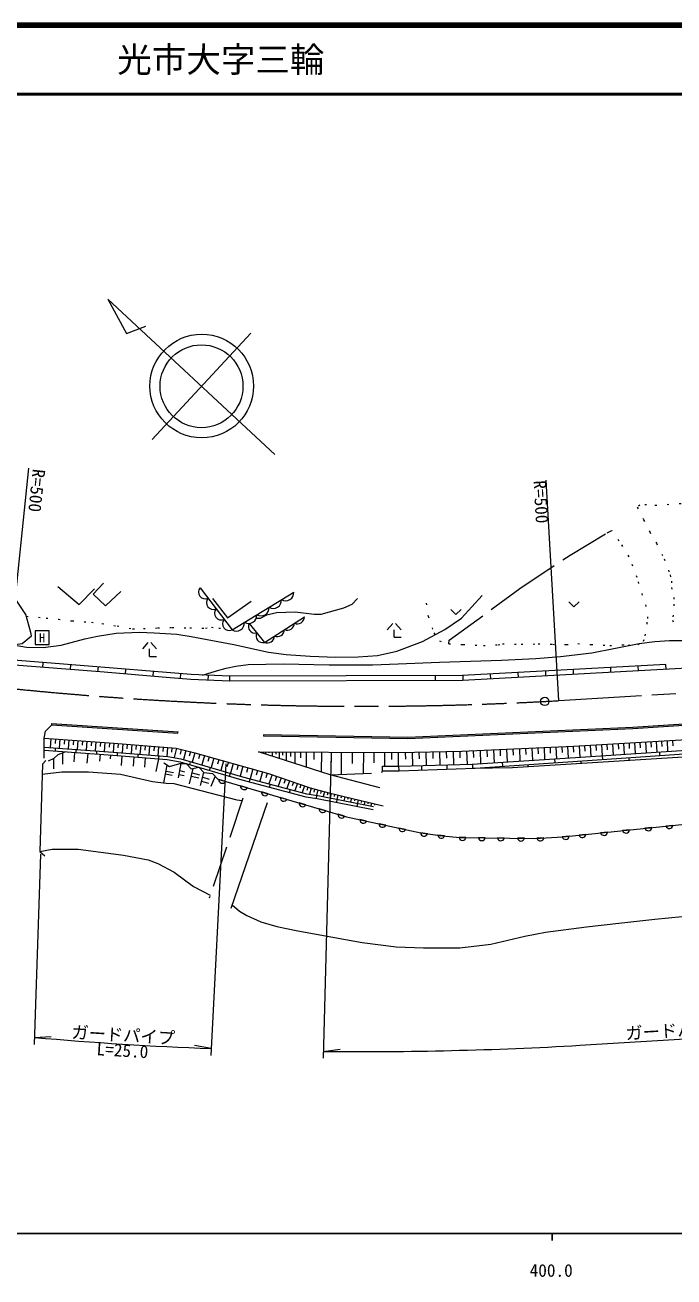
# Model space of a CAD drawing. Units: millimetres, scale not verified. Extents: x 40000 to 680000, y 20000 to 380000.
# Drawn here: x 391674 to 485616, y 198715 to 380000 of the extents above; entities that cross this region are included whole.
import ezdxf
from ezdxf.enums import TextEntityAlignment as Align

# ---------------------------------------------------------------- set-up
doc = ezdxf.new("R2010")
doc.units = ezdxf.units.MM
doc.header["$LTSCALE"] = 1000
for name, pattern in [('CHAIN', [18.5, 12, -1.5, 3.5, -1.5]), ('DASHED', [7.5, 6, -1.5]), ('DOTTED', [1.75, 0.25, -1.5])]:
    doc.linetypes.add(name, pattern=pattern)
for name, color, linetype, lineweight in [('M-BGD', 7, 'Continuous', 13), ('M-BMK', 2, 'CHAIN', 13), ('M-BMK-SRVR', 3, 'Continuous', 13), ('M-STR-HTXT', 7, 'Continuous', 13), ('M-STR-STRC', 7, 'Continuous', 13), ('M-TTL', 2, 'Continuous', 140), ('M-TTL-BAND', 7, 'Continuous', 25), ('M-TTL-LINE', 7, 'Continuous', 50)]:
    doc.layers.add(name, color=color, linetype=linetype, lineweight=lineweight)
doc.layers.add('M-TTL-TXT', color=7, linetype='Continuous')
doc.styles.add('ＭＳ ゴシック', font='')
doc.styles.get('ＭＳ ゴシック').set_extended_font_data('MS Gothic')

msp = doc.modelspace()

# ---------------------------------------------------------------- linework, layer by layer
at = {"layer": 'M-BGD'}
for p, q in [((444110, 292439), (444910, 293339)), ((445110, 291339), (445110, 292439)), ((446110, 292439), (445310, 293339)), ((408704, 289681), (409504, 290581)), ((410704, 289681), (409904, 290581)), ((445110, 291339), (446110, 291339)), ((409704, 288581), (409704, 289681)), ((409704, 288581), (410704, 288581)), ((394255, 286980), (394310, 287678)), ((398244, 286664), (398299, 287362)), ((402231, 286348), (402287, 287046)), ((406218, 286023), (406273, 286721)), ((467091, 285750), (467053, 286449)), ((471091, 285969), (471052, 286668)), ((476495, 286265), (476457, 286964)), ((480489, 286484), (480451, 287183)), ((484483, 286702), (484445, 287401)), ((410205, 285697), (410260, 286395)), ((414191, 285371), (414247, 286068)), ((418186, 285138), (418216, 285838)), ((421318, 285002), (421316, 285702)), ((451093, 285081), (451091, 285781)), ((455093, 285091), (455091, 285791)), ((459092, 285313), (459054, 286012)), ((463092, 285532), (463054, 286230)), ((395417, 276684), (395321, 275379)), ((396070, 276636), (396022, 275983)), ((396723, 276588), (396627, 275284)), ((397375, 276540), (397327, 275888)), ((398027, 276492), (397931, 275189)), ((398678, 276444), (398631, 275793)), ((399330, 276397), (399234, 275095)), ((399981, 276349), (399933, 275698)), ((400631, 276301), (400536, 275000)), ((401282, 276253), (401234, 275603)), ((401932, 276205), (401836, 274906)), ((402581, 276157), (402534, 275508)), ((403231, 276110), (403135, 274812)), ((403880, 276062), (403832, 275413)), ((404529, 276014), (404424, 274718)), ((405177, 275962), (405124, 275314)), ((405824, 275910), (405720, 274614)), ((406472, 275858), (406420, 275210)), ((407120, 275806), (407016, 274510)), ((407768, 275753), (407715, 275106)), ((408415, 275701), (408311, 274406)), ((409063, 275649), (409011, 275002)), ((409710, 275597), (409606, 274302)), ((471872, 275602), (471970, 273977)), ((472684, 275650), (472733, 274838)), ((473496, 275699), (473594, 274084)), ((474304, 275748), (474353, 274941)), ((475111, 275797), (475208, 274191)), ((475914, 275845), (475963, 275042)), ((476717, 275894), (476814, 274297)), ((477516, 275942), (477564, 275143)), ((478314, 275990), (478410, 274402)), ((479108, 276038), (479156, 275244)), ((479902, 276086), (479997, 274507)), ((480691, 276133), (480738, 275344)), ((481480, 276181), (481575, 274612)), ((482265, 276228), (482312, 275443)), ((483049, 276275), (483143, 274715)), ((483829, 276323), (483876, 275542)), ((484610, 276370), (484703, 274818)), ((485385, 276416), (485432, 275641)), ((395856, 273814), (395007, 273407)), ((395821, 272295), (395856, 273814)), ((396067, 274873), (396100, 275322)), ((397149, 272959), (397148, 274639)), ((398792, 273331), (398890, 274669)), ((399059, 274656), (399092, 275105)), ((400691, 273096), (400795, 274531)), ((402052, 274439), (402084, 274888)), ((402515, 273416), (402586, 274401)), ((404035, 273748), (404074, 274293)), ((405044, 274222), (405076, 274671)), ((405614, 272764), (405726, 274162)), ((407371, 272692), (407477, 274022)), ((408034, 273977), (408066, 274426)), ((409028, 272555), (409135, 273889)), ((410357, 275545), (410305, 274898)), ((411005, 275493), (410901, 274198)), ((411024, 273737), (411057, 274186)), ((411652, 275441), (411600, 274793)), ((412299, 275389), (412195, 274094)), ((412946, 275336), (412894, 274689)), ((413592, 275274), (413263, 273915)), ((414272, 275110), (414107, 274430)), ((414951, 274945), (414631, 273622)), ((415613, 274785), (415453, 274124)), ((416274, 274624), (415890, 273257)), ((416958, 274432), (416765, 273748)), ((417641, 274239), (417254, 272862)), ((418330, 274046), (418136, 273357)), ((419018, 273852), (418628, 272464)), ((426463, 274750), (426461, 274434)), ((426963, 274748), (426962, 274590)), ((427463, 274745), (427460, 274114)), ((427963, 274743), (427961, 274427)), ((428463, 274741), (428458, 273794)), ((428963, 274739), (428960, 274265)), ((429463, 274736), (429457, 273474)), ((430094, 274733), (430091, 274102)), ((430725, 274731), (430718, 273069)), ((431556, 274727), (431552, 273896)), ((432386, 274723), (432377, 272537)), ((433479, 274718), (433474, 273625)), ((434572, 274713), (434559, 271838)), ((436010, 274707), (436003, 273269)), ((437448, 274700), (437433, 271495)), ((439050, 274693), (439043, 273090)), ((440653, 274686), (440639, 271628)), ((442181, 274679), (442174, 273150)), ((443710, 274672), (443701, 272672)), ((444710, 274667), (444705, 273667)), ((445710, 274663), (445701, 272663)), ((446710, 274683), (446732, 273683)), ((447709, 274705), (447754, 272717)), ((448703, 274727), (448726, 273733)), ((449698, 274750), (449742, 272773)), ((450686, 274772), (450708, 273783)), ((451674, 274794), (451718, 272828)), ((452657, 274816), (452679, 273833)), ((453640, 274838), (453684, 272883)), ((454617, 274859), (454639, 273882)), ((455594, 274895), (455677, 272939)), ((456572, 274936), (456613, 273959)), ((457549, 274978), (457632, 273040)), ((458518, 275019), (458559, 274050)), ((459487, 275060), (459568, 273167)), ((460434, 275101), (460474, 274154)), ((461381, 275141), (461460, 273290)), ((462306, 275180), (462346, 274255)), ((463232, 275220), (463309, 273411)), ((464136, 275258), (464175, 274354)), ((465040, 275297), (465116, 273529)), ((465924, 275334), (465962, 274450)), ((466808, 275372), (466881, 273645)), ((467672, 275409), (467708, 274545)), ((468413, 273198), (468378, 273742)), ((468535, 275445), (468607, 273757)), ((469379, 275481), (469415, 274637)), ((470223, 275517), (470293, 273868)), ((471048, 275552), (471083, 274727)), ((475312, 273668), (475277, 274196)), ((479138, 273548), (479112, 273929)), ((483593, 274238), (483559, 274743)), ((410635, 271923), (411024, 273737)), ((411782, 270266), (412266, 272841)), ((412103, 271972), (413161, 271756)), ((413895, 271010), (414279, 273054)), ((414087, 272032), (414776, 271850)), ((415486, 270126), (415994, 272352)), ((415509, 272899), (415634, 273331)), ((418390, 272064), (418515, 272496)), ((419713, 273657), (419518, 272963)), ((420407, 273462), (420014, 272062)), ((421107, 273265), (420910, 272565)), ((421807, 273068), (421410, 271657)), ((422513, 272870), (422314, 272164)), ((423218, 272672), (422818, 271249)), ((423929, 272472), (423729, 271760)), ((424641, 272272), (424244, 270862)), ((425346, 272074), (425148, 271369)), ((443409, 272023), (443412, 272673)), ((445814, 272012), (445796, 272662)), ((449129, 272134), (449112, 272755)), ((452778, 272267), (452762, 272857)), ((456521, 272404), (456484, 272965)), ((460829, 272686), (460792, 273247)), ((464458, 272931), (464475, 272637)), ((472180, 273115), (472158, 273450)), ((412024, 271554), (412963, 271377)), ((413982, 271472), (414695, 271330)), ((415740, 271239), (416827, 270991)), ((415854, 271736), (416936, 271405)), ((417059, 269894), (417571, 271761)), ((417231, 270522), (418221, 270234)), ((417390, 271102), (418340, 270779)), ((418605, 269777), (419192, 271196)), ((420675, 270468), (419724, 270746)), ((421272, 271229), (421397, 271661)), ((424160, 270418), (424285, 270851)), ((426051, 271875), (425660, 270486)), ((426746, 271680), (426550, 270985)), ((427431, 271454), (426974, 270137)), ((428089, 271226), (427861, 270567)), ((428748, 270997), (428325, 269778)), ((429357, 270786), (429146, 270176)), ((429967, 270574), (429575, 269446)), ((430531, 270379), (430335, 269814)), ((431095, 270183), (430733, 269139)), ((423821, 269552), (422869, 269829)), ((426850, 268669), (425899, 268946)), ((427060, 269648), (427186, 270081)), ((429961, 268878), (430086, 269310)), ((431617, 270002), (431436, 269480)), ((432139, 269821), (431804, 268854)), ((432623, 269653), (432455, 269170)), ((433109, 269496), (432870, 268616)), ((433592, 269364), (433472, 268924)), ((434074, 269233), (433861, 268452)), ((433864, 267995), (433937, 268439)), ((434557, 269101), (434450, 268711)), ((435039, 268970), (434847, 268265)), ((435521, 268839), (435425, 268486)), ((436007, 268720), (435853, 268068)), ((436494, 268605), (436417, 268279)), ((436980, 268490), (436835, 267876)), ((437467, 268375), (437394, 268068)), ((426740, 267356), (421485, 252063)), ((429575, 267875), (428624, 268152)), ((432300, 267081), (431349, 267358)), ((435205, 266234), (434254, 266512)), ((436810, 267423), (436883, 267867)), ((437953, 268260), (437817, 267684)), ((438440, 268145), (438372, 267857)), ((438927, 268030), (438800, 267492)), ((439413, 267915), (439350, 267646)), ((439755, 266847), (439829, 267291)), ((439900, 267800), (439782, 267301)), ((440386, 267685), (440327, 267435)), ((440873, 267570), (440764, 267109)), ((441360, 267455), (441305, 267224)), ((441846, 267340), (441746, 266917)), ((442333, 267225), (442283, 267013)), ((437934, 265439), (436983, 265716)), ((441115, 264726), (440147, 264937)), ((443894, 264123), (442926, 264333)), ((446775, 263498), (445807, 263708)), ((449917, 262896), (448934, 263024)), ((475986, 263116), (475001, 263012)), ((479169, 263451), (478184, 263347)), ((482407, 263792), (481421, 263688)), ((485450, 264112), (484464, 264008)), ((452403, 262578), (451419, 262696)), ((455506, 262335), (454515, 262346)), ((458299, 262304), (457308, 262315)), ((461046, 262274), (460056, 262285)), ((463957, 262243), (462966, 262253)), ((466776, 262293), (465787, 262242)), ((470422, 262530), (469437, 262427)), ((472855, 262786), (471870, 262683))]:
    msp.add_line(p, q, dxfattribs=at)
at = {"layer": 'M-BGD', "linetype": 'DASHED'}
msp.add_line((423224, 268037), (418336, 253559), dxfattribs=at)
at = {"layer": 'M-BGD', "linetype": 'DOTTED'}
for points in [[(486639, 310673), (483103, 310434), (481659, 310507), (480658, 310494), (480305, 310172), (481224, 308336), (482109, 306595), (483097, 304958), (484206, 302706), (485055, 300364), (485253, 299488), (485267, 298570), (485598, 297126), (485592, 296140), (485495, 294548), (485414, 293842), (485645, 293102)], [(449743, 296283), (450030, 294392), (450853, 291966), (451696, 290810), (453031, 290382), (455091, 290309), (458047, 290158), (460175, 290271), (460796, 290392), (463500, 290324), (465952, 290390), (468021, 290325), (470031, 290281), (471711, 290436), (473635, 290307), (476331, 290145), (478152, 290251), (478996, 290224), (480433, 290277), (481222, 290777), (481450, 291535), (481848, 294065), (481604, 295785), (480270, 300006), (479135, 303015), (477705, 305293), (476610, 306809)], [(391867, 294398), (394723, 294129), (396523, 293955), (398464, 293723), (401287, 293520), (402814, 293345), (405012, 292985), (407250, 292544), (408799, 292595), (410901, 292704), (412963, 292780), (415539, 292695), (417814, 292646), (418685, 292820), (419711, 292645), (420467, 292718)]]:
    msp.add_lwpolyline(points, dxfattribs=at)
at = {"layer": 'M-BGD', "linetype": 'DASHED'}
for points in [[(453031, 290382), (453091, 290929), (463299, 298395), (470573, 303242), (475940, 306460), (476610, 306809)], [(372944, 289012), (374456, 290312), (387791, 289949), (391237, 290434), (392622, 291562), (392534, 292046), (391800, 294633), (388628, 299301), (387795, 301680)], [(435835, 271429), (443330, 271740), (443409, 272023)]]:
    msp.add_lwpolyline(points, dxfattribs=at)
at = {"layer": 'M-BGD'}
for points in [[(546980, 290153), (498984, 287496), (455045, 285091), (421318, 285002), (415699, 285247), (412089, 285543), (402569, 286321), (385136, 287703), (370963, 289225), (371053, 290683), (319531, 296029), (319462, 294814), (279439, 299046), (279369, 299616), (280962, 301602), (284185, 305305), (351730, 305837)], [(403028, 299192), (401535, 297608), (403332, 295914), (405544, 297995)], [(389131, 290378), (391876, 289919), (394305, 289887), (396924, 290192), (400352, 291130), (402147, 291529), (404857, 291935), (408231, 292082), (410383, 291989), (413635, 291773), (415720, 291436), (421895, 290314), (426922, 289166), (429484, 288854), (432953, 288624), (436686, 288448), (439915, 288491), (442702, 288686), (445486, 289322), (449210, 290742), (452440, 292491), (454836, 294122), (457843, 297384)], [(396435, 298718), (399506, 296081), (401727, 298348)], [(417004, 298518), (421651, 292414), (430580, 297892)], [(418802, 296979), (420971, 294162), (424426, 296590)], [(425157, 294116), (425780, 294136), (426679, 294592), (428083, 294924), (430791, 295030), (433544, 294680), (434560, 294680), (437834, 295598), (439053, 296143), (439804, 296942)], [(470379, 296463), (471129, 295763), (471879, 296463)], [(424112, 293338), (426317, 290600), (432142, 294302)], [(453308, 295346), (454058, 294646), (454808, 295346)], [(417371, 285875), (419402, 286483), (420798, 286885), (422199, 287160), (423956, 287424), (429095, 287500), (435693, 287345), (441978, 287353), (445703, 287517), (451657, 287753), (460672, 288040), (465598, 288266), (469199, 288542), (473748, 289088), (480596, 290437), (482836, 290745), (484975, 290876), (489951, 290866)], [(484445, 287401), (455025, 285791), (421332, 285702), (415743, 285946), (412147, 286241), (402625, 287019), (385201, 288400), (371006, 289924)], [(443059, 269563), (435835, 271429), (425463, 274755), (445788, 274662), (454922, 274866), (471064, 275553), (503050, 277481), (539167, 280143), (560221, 280827)], [(443409, 272023), (445814, 272012), (456820, 272415), (472375, 273465), (503879, 275636), (516159, 276471), (517959, 278027), (538661, 279218)], [(394422, 273833), (394420, 276757), (394630, 277745), (395563, 278657)], [(456521, 272404), (462230, 272497), (516347, 275860), (518405, 277628), (538661, 278731)], [(394420, 276747), (404515, 276015), (413529, 275289), (416233, 274635), (426921, 271631), (432958, 269537), (435632, 268809), (443513, 266946)], [(443412, 272673), (445806, 272662), (456403, 272960), (472088, 273985), (503485, 276059), (515865, 276925)], [(394421, 275444), (404416, 274719), (412324, 274084), (414212, 273744), (423173, 271146), (432422, 268690), (434045, 268421), (442141, 266840)], [(394421, 274993), (404382, 274270), (412266, 273637), (414109, 273305), (423052, 270713), (432327, 268250), (433965, 267978), (442055, 266398)], [(395856, 273814), (396470, 274387), (397501, 274769)], [(394692, 273491), (394186, 272960), (393831, 260320), (394560, 259720)], [(411760, 273162), (412574, 272645), (414088, 273057), (415010, 273044), (415711, 272297), (416832, 272515), (417571, 271761), (418824, 271599), (419560, 270794), (419557, 270794)], [(419560, 270794), (438232, 265352), (448994, 263016), (452102, 262612), (454628, 262345), (465485, 262226), (469541, 262438), (489561, 264545), (512999, 266861), (525677, 267967), (534195, 268827), (538422, 269586), (557461, 273548)], [(394145, 271502), (397006, 271865), (400875, 271865), (405498, 271515), (410137, 270441), (412082, 270234), (413220, 270176), (422318, 267826), (423109, 267696)], [(393831, 260320), (395617, 260643), (399360, 260655), (405941, 259789), (409509, 259113), (410897, 258573), (413253, 257317), (416077, 255275), (418486, 254003)], [(421677, 252620), (422725, 251682), (423790, 251065), (425813, 250149), (428130, 249467), (431157, 248826), (440495, 247155), (445412, 246526), (449336, 246367), (454622, 246390), (459086, 246899), (464022, 248050), (467028, 248646), (472973, 249397), (477647, 249930), (482842, 250525), (490776, 251310)]]:
    msp.add_lwpolyline(points, dxfattribs=at)
for centre, radius, start, end in [((417766, 297893), 986, 140.61641, 293.95055), ((429408, 297799), 1176, 238.53974, 4.52147), ((418928, 296367), 986, 140.61641, 293.95055), ((425836, 295608), 1176, 238.53974, 4.52147), ((427622, 296704), 1176, 238.53974, 4.52147), ((420090, 294841), 986, 140.61641, 293.95055), ((421251, 293315), 986, 140.61641, 293.95055), ((424051, 294512), 1176, 238.53974, 4.52147), ((431093, 294345), 1050, 247.19187, 357.67968), ((422265, 293417), 1176, 238.53974, 4.52147), ((424988, 292916), 973, 154.27045, 283.43147), ((426091, 291547), 973, 154.27045, 283.43147), ((428180, 292494), 1050, 247.19187, 357.67968), ((429637, 293419), 1050, 247.19187, 357.67968), ((426724, 291568), 1050, 247.19187, 357.67968), ((420227, 270701), 505, 174.92384, 332.58203), ((423372, 269784), 505, 174.92384, 332.58203), ((426402, 268901), 505, 174.92384, 332.58203), ((429127, 268108), 505, 174.92384, 332.58203), ((431852, 267313), 505, 174.92384, 332.58203), ((434757, 266467), 505, 174.92384, 332.58203), ((437486, 265671), 505, 174.92384, 332.58203), ((440652, 264927), 505, 178.92452, 336.58271), ((443430, 264324), 505, 178.92452, 336.58271), ((446312, 263699), 505, 178.92452, 336.58271), ((449438, 263057), 505, 183.76518, 341.42337), ((475483, 263161), 505, 197.17887, 354.83706), ((478666, 263496), 505, 197.17887, 354.83706), ((481904, 263837), 505, 197.17887, 354.83706), ((484947, 264157), 505, 197.17887, 354.83706), ((451923, 262734), 505, 184.32198, 341.98017), ((455012, 262438), 505, 190.54347, 348.20166), ((457805, 262408), 505, 190.54347, 348.20166), ((460552, 262378), 505, 190.54347, 348.20166), ((463462, 262346), 505, 190.54347, 348.20166), ((466276, 262365), 505, 194.16002, 351.81822), ((469920, 262576), 505, 197.17887, 354.83706), ((472352, 262832), 505, 197.17887, 354.83706)]:
    msp.add_arc(centre, radius, start, end, dxfattribs=at)
at = {"layer": 'M-BMK'}
msp.add_line((468939, 282168), (547144, 286958), dxfattribs=at)
msp.add_arc((440387, 781352), 500000, 264.09531, 273.27357, dxfattribs=at)
at = {"layer": 'M-BMK-SRVR'}
for p, q in [((427841, 317821), (403654, 340313)), ((403654, 340313), (406358, 335332)), ((406358, 335332), (409170, 336380)), ((410073, 320006), (424373, 335384))]:
    msp.add_line(p, q, dxfattribs=at)
for centre, radius in [((417252, 327726), 7500), ((417223, 327695), 6000), ((466910, 282056), 600)]:
    msp.add_circle(centre, radius, dxfattribs=at)
at = {"layer": 'M-STR-HTXT'}
for p, q in [((388950, 284005), (392242, 315835)), ((468939, 282168), (467111, 314116)), ((435992, 274302), (434822, 230380)), ((420751, 273000), (418552, 230785)), ((393916, 259929), (392989, 232395)), ((471995, 232262), (546430, 236820)), ((393023, 233396), (395474, 233528)), ((418604, 231784), (416189, 232224)), ((434849, 231380), (437283, 231699))]:
    msp.add_line(p, q, dxfattribs=at)
for start, end in [(265.05853, 267.72978), (269.42311, 273.29569)]:
    msp.add_arc((440385, 781195), 549843, start, end, dxfattribs=at)
at = {"layer": 'M-STR-STRC'}
for p, q in [((395563, 278657), (395576, 278857)), ((395563, 278657), (413810, 277459)), ((395576, 278857), (413823, 277659)), ((413810, 277459), (413823, 277659)), ((426186, 277210), (426183, 277010))]:
    msp.add_line(p, q, dxfattribs=at)
msp.add_lwpolyline([(393146, 290276), (395146, 290276), (395146, 292276), (393146, 292276)], close=True, dxfattribs=at)
for points in [[(560500, 282866), (548943, 282635), (545271, 282279), (538952, 281886), (512886, 280266), (479685, 278089), (447094, 276652), (426183, 277010)], [(560496, 283066), (548931, 282835), (545255, 282479), (538940, 282085), (512874, 280466), (479674, 278289), (447092, 276852), (426186, 277210)]]:
    msp.add_lwpolyline(points, dxfattribs=at)
at = {"layer": 'M-TTL'}
msp.add_line((680000, 380000), (40000, 380000), dxfattribs=at)
at = {"layer": 'M-TTL-BAND'}
for p, q in [((40000, 205000), (579000, 205000)), ((468000, 205000), (468000, 204000))]:
    msp.add_line(p, q, dxfattribs=at)
at = {"layer": 'M-TTL-LINE'}
msp.add_line((40000, 370000), (680000, 370000), dxfattribs=at)

# ---------------------------------------------------------------- texts
at = {"layer": 'M-STR-HTXT', "style": 'ＭＳ ゴシック'}
msp.add_text('R=500', height=1833, rotation=264.095, dxfattribs=at).set_placement((392242, 315835), align=Align.BOTTOM_LEFT)
msp.add_text('R=500', height=1833, rotation=273.274, dxfattribs=at).set_placement((467111, 314116), align=Align.TOP_LEFT)
for s, rotation, p in [('ガードパイプ\u3000L=122.0', 3.504, (491777, 233318)), ('ガードパイプ', 356.551, (405795, 232286))]:
    msp.add_text(s, height=1833, rotation=rotation, dxfattribs=at).set_placement(p, align=Align.BOTTOM_CENTER)
msp.add_text('L=25.0', height=1833, rotation=356.551, dxfattribs=at).set_placement((405835, 232439), align=Align.TOP_CENTER)
at = {"layer": 'M-STR-STRC', "style": 'ＭＳ ゴシック'}
msp.add_text('H', height=1320, dxfattribs=at).set_placement((394146, 291276), align=Align.MIDDLE_CENTER)
at = {"layer": 'M-TTL-BAND', "style": 'ＭＳ ゴシック'}
msp.add_text('400.0', height=1833, dxfattribs=at).set_placement((467844, 198195), align=Align.BOTTOM_CENTER)
at = {"layer": 'M-TTL-TXT', "style": 'ＭＳ ゴシック'}
msp.add_text('光市大字三輪', height=3666, dxfattribs=at).set_placement((405024, 375000), align=Align.MIDDLE_LEFT)

doc.saveas('drawing.dxf')
